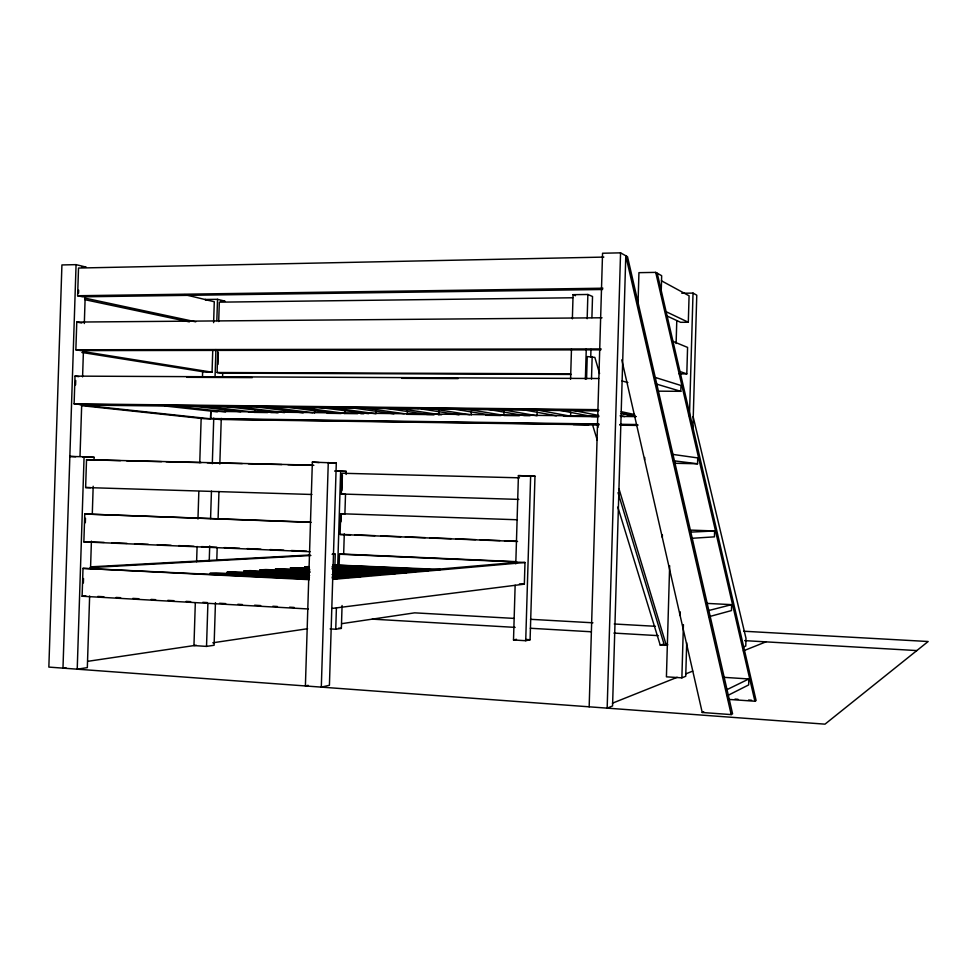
<?xml version="1.0" encoding="UTF-8"?>
<svg xmlns="http://www.w3.org/2000/svg" width="977" height="977" viewBox="0 0 977 977"><rect width="100%" height="100%" fill="white"/><g stroke="black" fill="none" stroke-linecap="round" stroke-linejoin="round"><path stroke-width="1.47" d="M570.58 379.247L571.472 349.045M572.363 318.832L573.084 294.675L587.873 294.48L592.526 296.507L591.903 317.659M570.702 412.343L570.592 416.214L536.251 409.815M585.37 379.32L586.261 349.021M587.165 318.722L587.873 294.48M586.566 378.991L587.226 356.556L594.859 357.411L599.573 373.519M590.743 356.935L590.963 349.387M591.5 379.015L592.172 356.556M589.168 706.811L602.553 253.238L620.554 252.848L627.515 256.719L732.579 713.833L731.211 714.602L702.231 712.489L621.787 359.817M620.554 252.848L607.169 708.142L612.567 705.944L625.793 255.766L731.211 714.602M637.981 305.447L638.934 272.668L655.714 272.375L661.673 275.697L661.148 293.943M644.649 459.959L644.722 457.48M657.13 276.259L657.216 273.218L756.1 700.558L754.903 701.23L727.694 699.337M662.321 537.411L662.382 534.92M669.648 565.732L666.424 676.829L681.873 677.843L685.732 676.279L686.709 642.744M676.108 343.525L676.78 320.7M658.376 391.166L680.798 391.325L680.969 385.488L655.652 377.574M679.088 373.861L686.807 373.886L687.576 347.409L672.384 341.144M667.144 316.047L680.578 322.312L688.309 322.263L689.078 295.799L661.392 280.765M680.139 615.583L680.248 611.81M681.873 677.843L683.412 624.621M689.457 416.287L693.023 293.1L681.787 293.259M692.888 429.33L696.772 295.188L693.023 293.1M674.948 463.281L697.554 463.782L697.725 457.92L671.968 454.293M690.324 530.096L714.614 530.963L714.443 536.849L691.142 538.351M707.092 603.407L731.651 604.641L731.48 610.564L709.131 616.67M724.079 677.342L748.834 678.966L748.663 684.914L727.291 695.722M254.899 409.851L254.826 412.257L201.836 405.858M259.882 572.241L259.955 569.945L265.854 569.542L309.88 571.643M284.576 410.206L284.49 412.636L230.254 405.87M328.272 462.5L321.311 687.124L329.42 685.28L336.296 463.025L312.359 462.121L305.398 685.952L308.158 685.341M314.57 413.002L314.679 409.339M334.928 564.572L335.245 554.167L332.436 554.044M330.128 628.895L335.746 629.237L336.406 607.95M337.724 565.365L340.643 471.097L335.013 470.951M339.153 564.596L339.471 554.215L342.28 554.057L516.125 561.653M517.566 541.478L340.081 534.48L340.729 513.719L343.525 513.719M518.824 499.406L341.339 494.008L341.974 473.247L519.471 477.826M340.949 521.828L341.132 515.795M341.913 490.43L342.377 475.347M345.125 410.926L345.052 413.393L296.861 406.945M335.746 629.237L341.364 628.37L342.072 605.508M343.672 553.703L344.283 533.882M344.893 514.073L345.516 494.264M346.127 474.456L346.212 471.402L340.643 471.097M376.023 411.305L375.95 413.772L334.146 407.959M407.275 414.175L407.385 410.425M439.137 410.804L439.027 414.566L395.49 407.983M471.232 414.969L471.341 411.183M503.998 411.561L503.888 415.384L464.82 408.862M515.783 563.876L518.421 475.604L534.981 476.202L530.096 639.727L525.724 640.717L513.511 639.972L515.148 585.186M332.363 608.39L524.344 584.148L524.991 562.483L518.885 562.215L332.937 578.299M525.724 640.717L530.645 475.909M537.118 411.952L536.996 415.799L498.014 408.936M743.778 631.227L928.15 641.51L825.003 724.152L48.85 667.096L61.917 264.95L76.072 264.645L62.98 668.134L65.911 667.694M598.058 410.926L85.842 405.113L74.118 403.855L75.009 376.121L598.73 378.514M600.806 349.839L80.92 350.596L75.864 349.778L76.768 322.068L602.04 317.781M602.577 289.497L82.654 296.825L77.623 295.738L78.514 268.04L603.835 257.085M75.571 384.914L75.718 380.48M78.551 293.149L78.648 290.206M80.016 456.174L81.702 404.344M82.581 376.89L83.424 350.975M84.315 323.534L85.194 296.08M75.644 456.748L69.856 456.43L84.083 456.76L77.22 669.184L87.332 667.621L89.64 595.994M308.341 608.976L82.105 596.239L83.008 568.358L308.781 579.031M310.112 551.712L83.863 541.881L84.767 514.012L310.552 522.145M311.895 494.484L85.622 487.535L86.526 459.691L312.811 465.162M83.375 582.988L83.521 578.531M85.329 522.732L85.475 518.274M90.531 568.565L91.411 541.136M92.302 513.707L93.181 486.277M94.024 460.375L94.122 457.321L84.083 456.76M195.315 602.882L193.959 645.577L206.526 646.408L214.097 645.26L215.453 602.626M196.609 561.726L197.098 546.473M197.965 519.031L198.832 491.59M199.76 462.622L201.152 418.412M202.459 377.244L202.654 371.15M598.938 424.885L219.361 419.463L210.568 418.522L210.8 411.317L597.668 416.129M81.738 405.675L204.291 418.718L210.58 418.815L210.812 411.341M81.848 352.441L205.756 372.188L212.058 372.213L212.766 349.815M213.621 322.642L214.281 301.746L184.677 294.602M206.526 646.408L207.881 603.786M209.225 561.164L209.713 545.935M210.58 518.531L211.447 491.138M212.314 463.733L213.755 418.058M215.05 376.963L215.917 349.558M216.833 320.639L217.517 299.328L204.926 299.487L208.699 300.403M571.301 374.435L220.826 373.129L217.089 372.518L217.798 350.157M218.701 321.543L219.312 302.162L572.693 297.777M217.981 364.372L218.347 352.636M216.796 559.992L217.175 547.816M218.091 518.885L218.958 491.48M219.825 464.075L221.266 418.388M222.573 377.281L222.707 372.713M225.614 409.497L225.54 411.891L174.468 405.919M227.128 574.586L227.201 572.204L233.576 571.765L309.648 575.465M243.823 573.389L243.896 571.044L250.027 570.629L309.282 573.487M702.231 712.489L703.696 711.732M726.143 690.055L748.834 678.966M612.42 703.196L677.195 677.305M685.646 673.935L692.693 671.126M743.387 650.865L765.919 641.865M743.082 647.067L745.769 646.029L745.988 638.274L693.108 416.544M617.818 507.063L660.232 645.125L666.167 644.844L619.027 488.964M660.232 645.125L663.041 644.258M707.922 610.735L731.651 604.641M513.511 639.972L516.479 639.324M87.954 661.295L196.267 645.235M212.815 642.781L307.584 628.724M342.182 623.595L414.663 612.848L513.694 618.38M333.255 579.349L524.991 562.483M82.105 596.239L85.891 595.933M308.622 566.599L304.665 566.868L309.208 567.075M333.108 564.914L440.371 569.432M90.055 567.6L310.881 555.498M332.204 554.338L335.245 554.167M90.605 566.843L309.831 554.997M689.86 532.16L714.614 530.963M83.863 541.881L104.124 542.394M340.081 534.48L350.511 534.7M81.921 267.209L86.135 267.112L76.072 264.645M77.623 295.738L602.919 288.203M220.802 301.209L224.979 301.148L217.517 299.328M75.864 349.778L601.124 348.923M217.089 372.518L570.434 373.8M186.79 377.305L252.335 377.61M401.742 378.319L458.152 378.587M74.118 403.855L597.802 409.656M79.174 404.393L599.023 410.218M620.517 416.422L635.746 416.605M217.321 411.793L165.101 406.029M249.269 412.184L252.042 412.221M277.468 412.538L220.558 406.005M342.158 413.356L333.487 413.247L285.321 406.884M368.622 413.686L314.948 406.872M434.509 414.517L426.986 414.419L383.399 407.934M501.128 415.347L491.504 415.225L452.339 408.826M530.022 415.713L524.441 415.64L485.337 408.899M563.509 416.129L567.759 416.178M598.913 416.568L591.732 416.483L557.44 409.827M253.971 412.379L267.698 412.55M270.751 412.587L278.384 412.685M327.185 413.295L340.912 413.466M343.965 413.515L357.692 413.686M360.745 413.723L363.798 413.76M406.505 414.297L433.959 414.639M438.539 414.7L441.58 414.737M485.813 415.298L501.067 415.481M504.12 415.518L519.373 415.713M563.607 416.275L597.167 416.69M210.568 418.522L598.962 423.994M620.285 424.287L637.041 424.531M215.612 419.06L598.461 424.494M619.809 424.8L638.115 425.056M620.285 425.19L637.053 425.422M82.813 457.053L94.122 457.321M329.127 462.866L336.296 463.025M120.476 460.655L86.526 459.691M126.558 460.802L161.584 461.645M166.151 461.755L201.164 462.609M207.258 462.756L242.284 463.599M248.366 463.745L281.865 464.563M287.959 464.71L313.837 465.333M335.038 471.122L346.212 471.402M534.981 476.202L518.421 475.604M85.622 487.535L90.641 487.67M341.339 494.008L344.124 494.069M340.729 513.719L517.383 519.764M84.767 514.012L311.028 522.365M355.078 534.883L374.912 535.665M381.006 535.909L400.839 536.691M405.406 536.861L425.227 537.643M429.807 537.826L451.154 538.669M455.734 538.84L475.555 539.622M480.134 539.805L499.955 540.586M504.535 540.769L516.735 541.246M111.732 542.723L126.961 543.383M134.57 543.713L148.272 544.311M157.407 544.702L171.109 545.3M178.718 545.63L193.947 546.29M201.555 546.619L216.784 547.279M224.392 547.608L239.621 548.268M247.23 548.598L260.932 549.196M270.067 549.599L283.77 550.185M291.378 550.515L306.595 551.175M339.471 554.215L516.955 561.983M333.401 565.06L439.723 569.982M332.742 565.988L428.537 570.434M332.156 566.55L427.718 570.995M332.73 567.564L416.263 571.472M331.936 568.15L415.286 572.058M309.44 568.125L290.303 567.857L308.476 568.712M332.217 569.2L406.591 572.705M332.717 569.86L399.361 573.01M309.929 569.86L275.404 568.883L308.732 570.47M332.693 570.947L394.916 573.902M332.974 571.63L382.96 574.012M332.656 572.742L379.711 575.001M259.955 569.945L309.965 572.351M332.705 573.438L372.103 575.343M332.07 574.598L360.94 575.99M519.459 583.916L524.344 584.148M243.896 571.044L309.135 574.22M333.401 575.392L360.721 576.723M332.473 576.589L349.204 577.407M227.201 572.204L309.257 576.222M332.046 577.334L344.197 577.932M309.44 577.517L216.479 572.937L209.835 573.389L308.805 578.286M332.302 578.64L336.882 578.872M83.008 568.358L309.367 579.666M530.462 619.308L592.929 622.801M614.264 623.998L655.408 626.294M97.81 596.422L103.892 596.764M116.08 597.448L120.647 597.704M132.823 598.388L138.905 598.73M151.081 599.414L155.648 599.67M167.836 600.354L173.918 600.696M186.094 601.38L190.662 601.637M202.837 602.32L207.405 602.577M219.581 603.261L225.675 603.603M237.851 604.287L242.418 604.543M254.594 605.227L260.688 605.569M272.864 606.253L277.431 606.509M289.607 607.193L294.175 607.45M372.261 619.137L515.135 627.381M530.328 628.26L591.305 631.777M613.922 633.084L658.242 635.648M744.645 640.631L916.841 650.572M667.535 644.417L664.702 644.759L667.694 644.93M338.579 628.199L341.364 628.37M525.541 639.447L530.096 639.727M312.359 462.121L319.161 462.573M735.009 699.092L738.014 699.3M748.565 700.033L751.582 700.253M81.176 404.942L210.58 418.815M156.1 404.991L159.104 405.333M192.322 405.992L240.696 411.757M673.226 460.717L697.554 463.782M256.756 406.957L303.163 412.868M268.138 407.018L313.067 412.819M75.009 376.121L78.807 376.633M326.672 406.92L331.154 407.543M351.928 407.824L393.89 413.808M363.823 407.873L404.27 413.735M413.857 407.788L418.364 408.484M421.38 408.96L459.019 414.822M432.152 408.777L469.729 414.737M82.911 351.488L212.058 372.213M573.267 424.58L588.728 424.922L587.959 424.787M523.367 409.766L556.353 415.787M76.768 322.068L81.812 323.008M570.544 409.864L598.73 415.469M620.2 415.689L624.633 416.605M621.592 413.32L634.818 416.141M621.225 413.43L636.051 416.593M85.048 299.719L189.355 321.873M84.608 298.046L195.742 321.824M621.25 411.659L634.659 414.566M622.056 380.945L627.881 382.581M655.469 383.778L680.798 391.325M679.894 371.492L686.807 373.886M573.084 294.675L575.465 295.689M666.253 311.761L688.309 322.263M592.38 424.226L597.289 440.212M597.252 424.299L598.132 427.205M618.026 492.652L664.445 645.382M655.714 272.375L754.903 701.23"/></g></svg>
